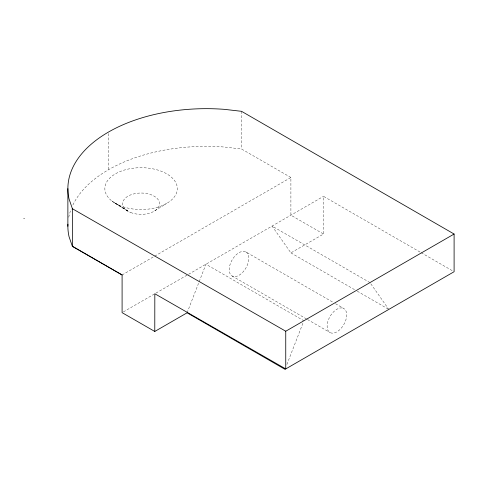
<?xml version="1.0" encoding="UTF-8"?>
<svg xmlns="http://www.w3.org/2000/svg" width="478" height="478" viewBox="0 0 478 478"><rect width="100%" height="100%" fill="white"/><g stroke="black" fill="none" stroke-linecap="round" stroke-linejoin="round"><path stroke-width="0.36" stroke-dasharray="2.39 1.79" d="M369.972 282.6L272.054 226.064L290.899 252.874L323.54 234.035L323.54 196.344L420.491 252.318M187.101 312.803L205.946 264.232L303.865 320.768M286.908 364.481L303.327 322.154M154.89 210.762L166.697 203.407M122.093 274.958L290.899 177.499L290.899 215.19L323.54 234.035M123.384 311.901L323.54 196.344M290.899 177.499L241.539 149.005L224.433 147.039A138.483 79.951 0 0 0 72.596 205.612M421.136 252.689L453.455 271.349M290.899 252.874L354.676 289.698M357.251 291.186L388.817 309.409M245.925 252.002A13.85 7.995 -60 0 1 241.533 273.452A13.85 7.995 -60 0 1 229.542 266.527A13.85 7.995 -60 0 1 245.925 252.002L332.891 302.216M335.466 303.703L343.843 308.537A13.85 7.995 -60 0 1 339.452 329.987A13.85 7.995 -60 0 1 327.46 323.062A13.85 7.995 -60 0 1 343.843 308.537M232.075 275.985L306.804 319.131M307.45 319.501L329.993 332.521M115.455 203.407L128.827 211.664L112.33 201.352L127.13 210.673M370.826 283.818L388.387 308.8M241.539 111.314L241.539 149.005M108.44 133.559L108.44 169.774M68.766 217.251A138.483 79.951 0 0 1 71.162 209M130.733 212.525A18.463 10.659 0 0 0 159.497 204.447A18.463 10.659 0 0 0 133.004 194.104A18.463 10.659 0 0 0 130.733 212.525M119.022 205.211A36.232 20.918 0 0 0 177.003 191.343A36.232 20.918 0 0 0 127.214 169.29A36.232 20.918 0 0 0 119.022 205.211"/><path stroke-width="0.72" d="M154.776 331.463L154.824 293.749L285.748 368.92L285.748 331.23L454.1 234.035L454.1 271.719L285.019 369.339L187.101 312.803L154.776 331.463L122.093 312.648L122.093 274.958L72.943 246.529M23.9 218.577L24.259 218.368M454.1 234.035L241.539 111.314L224.433 109.348A138.483 79.951 0 0 0 69.065 199.051L72.399 208.737L285.748 331.23M67.924 224.218A138.483 79.951 0 0 0 69.065 236.741L72.399 246.427L122.093 274.958M72.399 208.737L72.399 246.427M67.876 188.613L67.876 226.303"/></g></svg>
